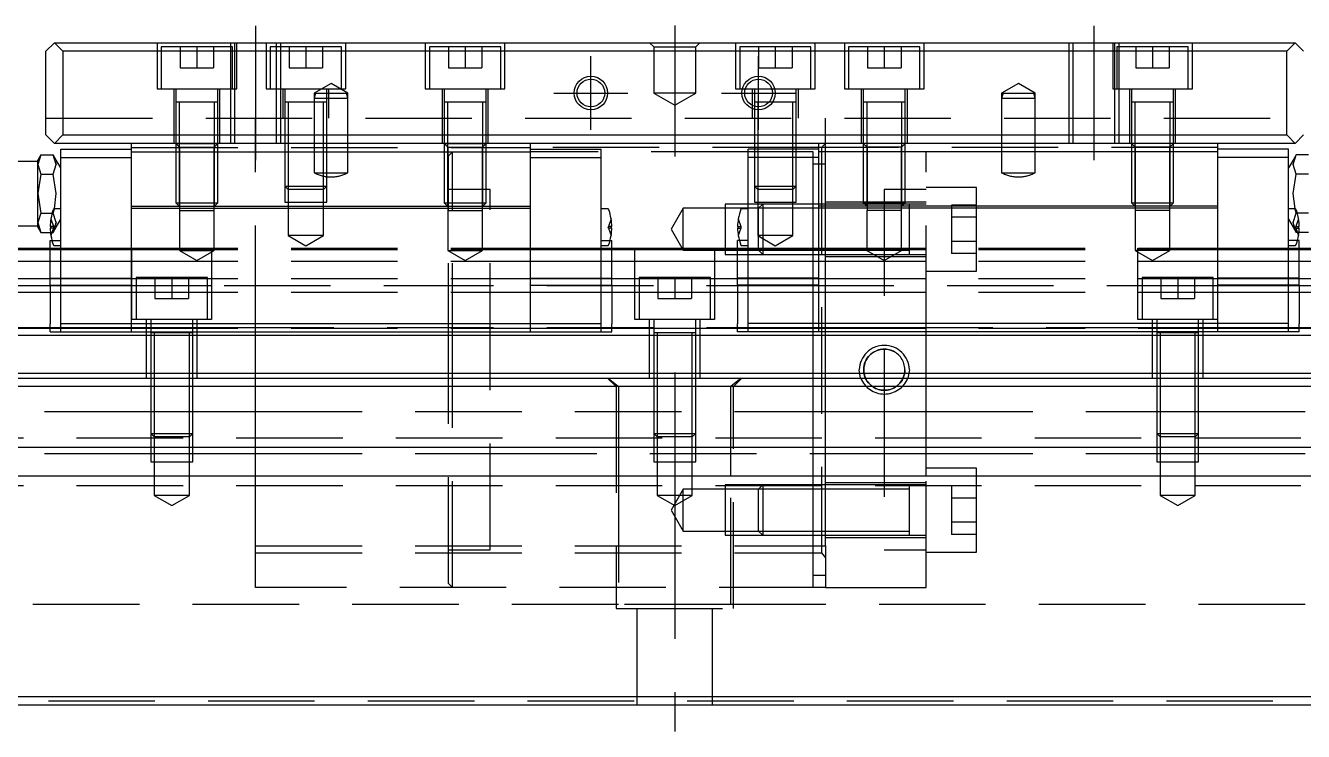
# Model space of a CAD drawing. Extents: x -12 to 1012, y -344 to 120.
# Drawn here: x 302.6 to 455, y -309.7 to -225.5 of the extents above; entities that cross this region are included whole.
import ezdxf

# ---------------------------------------------------------------- set-up
doc = ezdxf.new("R2010")
doc.units = 0
doc.linetypes.add('CENTER', pattern=[50.8, 31.75, -6.35, 6.35, -6.35])
doc.linetypes.add('DASHED', pattern=[19.05, 12.7, -6.35])
doc.layers.get('0').update_dxf_attribs({"linetype": 'CONTINUOUS'})
doc.layers.add('CENTER', color=1, linetype='CENTER')

msp = doc.modelspace()

# ---------------------------------------------------------------- linework, layer by layer
at = {"color": 7, "linetype": 'CONTINUOUS'}
for p, q in [((306, -227.53), (305, -228.53)), ((305, -238.53), (305, -228.53)), ((306, -227.53), (454, -227.53)), ((307, -228.53), (306, -227.53)), ((453, -228.53), (307, -228.53)), ((307, -228.53), (307, -238.53)), ((454, -227.53), (453, -228.53)), ((453, -238.53), (453, -228.53)), ((455, -228.53), (454, -227.53)), ((325.5, -234.63), (320.5, -234.63)), ((337, -234.63), (333.5, -234.63)), ((338.5, -234.63), (337, -234.63)), ((357.5, -234.63), (352.5, -234.63)), ((407.5, -234.63), (402.5, -234.63)), ((407.5, -234.63), (402.5, -234.63)), ((439.5, -234.63), (434.5, -234.63)), ((439.5, -234.63), (434.5, -234.63)), ((439.5, -234.63), (434.5, -234.63)), ((305, -238.53), (306, -239.53)), ((306, -239.53), (307, -238.53)), ((307, -238.53), (453, -238.53)), ((453, -238.53), (454, -239.53)), ((454, -239.53), (455, -238.53)), ((454, -239.53), (306, -239.53)), ((306.77, -240.23), (315.2, -240.23)), ((306.77, -241.23), (306.77, -240.23)), ((315.2, -240.53), (315.2, -239.53)), ((315.2, -247.03), (315.2, -240.53)), ((315.2, -240.53), (362.8, -240.53)), ((362.8, -240.53), (362.8, -239.53)), ((362.8, -240.23), (371.23, -240.23)), ((362.8, -247.03), (362.8, -240.53)), ((371.23, -241.23), (371.23, -240.23)), ((388.77, -241.23), (388.77, -240.23)), ((397.2, -240.23), (388.77, -240.23)), ((397.2, -240.53), (397.2, -239.53)), ((397.2, -247.03), (397.2, -240.53)), ((444.8, -240.53), (397.2, -240.53)), ((444.8, -240.53), (444.8, -239.53)), ((453.23, -240.23), (444.8, -240.23)), ((444.8, -247.03), (444.8, -240.53)), ((453.23, -241.23), (453.23, -240.23)), ((304.04, -241.68), (300.04, -241.68)), ((304.4, -240.91), (304.04, -241.53)), ((304.4, -240.91), (304.04, -242.07)), ((304.04, -242.07), (304.04, -241.53)), ((304.04, -242.07), (304.4, -243.22)), ((304.04, -245.53), (304.04, -242.07)), ((304.4, -240.91), (304.4, -240.91)), ((304.4, -240.91), (305.87, -240.91)), ((306.22, -241.53), (305.87, -240.91)), ((306.22, -242.07), (305.87, -240.91)), ((305.87, -243.22), (306.22, -242.07)), ((306.77, -242.47), (306.22, -241.53)), ((306.77, -261.03), (306.77, -241.23)), ((306.77, -241.23), (315.2, -241.23)), ((362.8, -241.23), (371.23, -241.23)), ((371.23, -261.03), (371.23, -241.23)), ((388.77, -261.03), (388.77, -241.23)), ((397.2, -241.23), (388.77, -241.23)), ((453.23, -241.23), (444.8, -241.23)), ((453.23, -261.03), (453.23, -241.23)), ((453.78, -241.53), (453.23, -242.47)), ((454.13, -240.91), (453.78, -241.53)), ((453.78, -242.07), (454.13, -240.91)), ((454.13, -243.22), (453.78, -242.07)), ((455.6, -240.91), (454.13, -240.91)), ((304.4, -243.22), (304.04, -245.53)), ((304.4, -243.22), (305.87, -243.22)), ((306.22, -245.53), (305.87, -243.22)), ((453.78, -245.53), (454.13, -243.22)), ((455.6, -243.22), (454.13, -243.22)), ((304.04, -248.99), (304.04, -245.53)), ((304.04, -245.53), (304.4, -247.84)), ((306, -247.33), (306.22, -245.53)), ((454, -247.33), (453.78, -245.53)), ((304.4, -247.84), (304.04, -248.99)), ((304.4, -247.84), (305.74, -247.84)), ((306.77, -247.33), (305.99, -247.33)), ((315.2, -247.03), (362.8, -247.03)), ((315.2, -247.28), (315.2, -247.03)), ((315.2, -261.03), (315.2, -247.28)), ((315.2, -247.28), (362.8, -247.28)), ((362.8, -247.28), (362.8, -247.03)), ((362.8, -261.03), (362.8, -247.28)), ((372.01, -247.33), (371.23, -247.33)), ((388.77, -247.33), (387.99, -247.33)), ((397.2, -247.28), (397.2, -247.03)), ((444.8, -247.03), (397.2, -247.03)), ((397.2, -261.03), (397.2, -247.28)), ((444.8, -247.28), (397.2, -247.28)), ((444.8, -247.28), (444.8, -247.03)), ((444.8, -261.03), (444.8, -247.28)), ((454.01, -247.33), (453.23, -247.33)), ((455.6, -247.84), (454.26, -247.84)), ((300.04, -249.38), (304.04, -249.38)), ((304.04, -249.53), (304.04, -248.99)), ((304.04, -248.99), (304.4, -250.15)), ((304.04, -249.53), (304.4, -250.15)), ((305.5, -249.43), (305.58, -249.43)), ((305.58, -249.63), (305.5, -249.63)), ((305.58, -249.43), (305.58, -249.63)), ((372.42, -249.63), (372.42, -249.43)), ((372.42, -249.43), (372.5, -249.43)), ((372.5, -249.63), (372.42, -249.63)), ((387.58, -249.43), (387.5, -249.43)), ((387.5, -249.63), (387.58, -249.63)), ((387.58, -249.63), (387.58, -249.43)), ((454.42, -249.43), (454.42, -249.63)), ((454.5, -249.43), (454.42, -249.43)), ((454.42, -249.63), (454.5, -249.63)), ((304.4, -250.15), (304.4, -250.15)), ((304.4, -250.15), (305.53, -250.15)), ((305.5, -253.7), (305.5, -251.1)), ((305.5, -251.1), (305.71, -251.1)), ((372.29, -251.1), (372.5, -251.1)), ((372.5, -253.7), (372.5, -251.1)), ((387.71, -251.1), (387.5, -251.1)), ((387.5, -253.7), (387.5, -251.1)), ((454.5, -251.1), (454.29, -251.1)), ((455.6, -250.15), (454.47, -250.15)), ((454.5, -253.7), (454.5, -251.1)), ((0, -252.03), (305.5, -252.03)), ((0, -252.19), (305.5, -252.19)), ((305.99, -251.73), (306.77, -251.73)), ((371.23, -251.73), (372.01, -251.73)), ((372.5, -252.03), (387.5, -252.03)), ((372.5, -252.19), (387.5, -252.19)), ((387.99, -251.73), (388.77, -251.73)), ((453.23, -251.73), (454.01, -251.73)), ((454.5, -252.03), (760, -252.03)), ((454.5, -252.19), (760, -252.19)), ((0, -253.59), (305.5, -253.59)), ((305.5, -255.61), (305.5, -253.7)), ((372.5, -253.59), (387.5, -253.59)), ((372.5, -255.61), (372.5, -253.7)), ((387.5, -255.61), (387.5, -253.7)), ((454.5, -253.59), (760, -253.59)), ((454.5, -255.61), (454.5, -253.7)), ((0, -255.67), (305.5, -255.67)), ((305.5, -256.46), (305.5, -255.61)), ((305.5, -255.61), (306.77, -255.61)), ((371.23, -255.61), (372.5, -255.61)), ((372.5, -256.46), (372.5, -255.61)), ((372.5, -255.67), (387.5, -255.67)), ((387.5, -256.46), (387.5, -255.61)), ((388.77, -255.61), (387.5, -255.61)), ((454.5, -255.61), (453.23, -255.61)), ((454.5, -256.46), (454.5, -255.61)), ((454.5, -255.67), (760, -255.67)), ((0, -257.29), (305.5, -257.29)), ((305.5, -256.46), (305.5, -261.07)), ((305.5, -256.46), (306.77, -256.46)), ((371.23, -256.46), (372.5, -256.46)), ((372.5, -256.46), (372.5, -261.07)), ((372.5, -257.29), (387.5, -257.29)), ((387.5, -256.46), (387.5, -261.07)), ((388.77, -256.46), (387.5, -256.46)), ((454.5, -256.46), (453.23, -256.46)), ((454.5, -256.46), (454.5, -261.07)), ((454.5, -257.29), (760, -257.29)), ((0, -261.58), (305.5, -261.58)), ((305.5, -262.03), (305.5, -261.07)), ((305.5, -262.03), (306.77, -262.03)), ((306.77, -261.03), (315.2, -261.03)), ((306.77, -262.03), (306.77, -261.03)), ((306.77, -262.03), (315.2, -262.03)), ((315.2, -262.03), (315.2, -261.03)), ((315.2, -261.03), (362.8, -261.03)), ((315.2, -262.03), (362.8, -262.03)), ((322.5, -262.13), (317.5, -262.13)), ((362.8, -261.03), (371.23, -261.03)), ((362.8, -262.03), (362.8, -261.03)), ((362.8, -262.03), (371.23, -262.03)), ((371.23, -262.03), (371.23, -261.03)), ((371.23, -262.03), (372.5, -262.03)), ((372.5, -262.03), (372.5, -261.07)), ((372.5, -261.58), (387.5, -261.58)), ((382.5, -262.13), (377.5, -262.13)), ((387.5, -262.03), (387.5, -261.07)), ((388.77, -262.03), (387.5, -262.03)), ((397.2, -261.03), (388.77, -261.03)), ((388.77, -262.03), (388.77, -261.03)), ((397.2, -262.03), (388.77, -262.03)), ((397.2, -262.03), (397.2, -261.03)), ((444.8, -261.03), (397.2, -261.03)), ((444.8, -262.03), (397.2, -262.03)), ((453.23, -261.03), (444.8, -261.03)), ((444.8, -262.03), (444.8, -261.03)), ((453.23, -262.03), (444.8, -262.03)), ((453.23, -262.03), (453.23, -261.03)), ((454.5, -262.03), (453.23, -262.03)), ((454.5, -262.03), (454.5, -261.07)), ((454.5, -261.58), (760, -261.58)), ((0, -262.43), (760, -262.43)), ((0, -266.93), (760, -266.93)), ((1, -267.53), (759, -267.53)), ((758, -268.53), (2, -268.53)), ((758, -275.83), (2, -275.83)), ((758, -279.23), (2, -279.23)), ((2, -305.53), (758, -305.53)), ((759, -306.53), (1, -306.53))]:
    msp.add_line(p, q, dxfattribs=at)
at = {"color": 3, "linetype": 'DASHED'}
for p, q in [((318.25, -227.53), (318.25, -233.03)), ((318.75, -228.03), (318.75, -233.03)), ((327.25, -228.03), (318.75, -228.03)), ((321, -228.03), (321, -230.53)), ((323, -228.03), (323, -230.53)), ((325, -228.03), (325, -230.53)), ((327, -227.53), (327, -228.03)), ((327, -228.03), (327, -233.03)), ((327.25, -233.03), (327.25, -228.03)), ((327.5, -227.53), (327.5, -239.53)), ((327.75, -233.03), (327.75, -227.53)), ((331.25, -227.53), (331.25, -233.03)), ((331.75, -228.03), (331.75, -233.03)), ((333, -228.03), (331.75, -228.03)), ((332.5, -239.53), (332.5, -227.53)), ((333, -239.53), (333, -227.53)), ((340.25, -228.03), (333, -228.03)), ((334, -228.03), (334, -230.53)), ((336, -228.03), (336, -230.53)), ((338, -228.03), (338, -230.53)), ((340.25, -233.03), (340.25, -228.03)), ((340.75, -233.03), (340.75, -227.53)), ((350.25, -227.53), (350.25, -233.03)), ((350.75, -228.03), (350.75, -233.03)), ((359.25, -228.03), (350.75, -228.03)), ((353, -228.03), (353, -230.53)), ((355, -228.03), (355, -230.53)), ((357, -228.03), (357, -230.53)), ((359.25, -233.03), (359.25, -228.03)), ((359.75, -233.03), (359.75, -227.53)), ((377, -227.53), (377.5, -228.03)), ((377.5, -228.03), (377.5, -233.53)), ((377.5, -228.03), (382.5, -228.03)), ((382.5, -228.03), (383, -227.53)), ((382.5, -233.53), (382.5, -228.03)), ((387.25, -227.53), (387.25, -233.03)), ((387.75, -228.03), (387.75, -233.03)), ((396.25, -228.03), (387.75, -228.03)), ((390, -228.03), (390, -230.53)), ((392, -228.03), (392, -230.53)), ((394, -228.03), (394, -230.53)), ((396.25, -233.03), (396.25, -228.03)), ((396.75, -233.03), (396.75, -227.53)), ((400.25, -227.53), (400.25, -233.03)), ((400.75, -228.03), (400.75, -233.03)), ((409.25, -228.03), (400.75, -228.03)), ((403, -228.03), (403, -230.53)), ((405, -228.03), (405, -230.53)), ((407, -228.03), (407, -230.53)), ((409.25, -233.03), (409.25, -228.03)), ((409.75, -233.03), (409.75, -227.53)), ((427, -227.53), (427, -239.53)), ((427.5, -227.53), (427.5, -239.53)), ((432.25, -227.53), (432.25, -233.03)), ((432.5, -239.53), (432.5, -227.53)), ((432.75, -228.03), (432.75, -233.03)), ((441.25, -228.03), (432.75, -228.03)), ((433, -228.03), (433, -227.53)), ((433, -233.03), (433, -228.03)), ((435, -228.03), (435, -230.53)), ((437, -228.03), (437, -230.53)), ((439, -228.03), (439, -230.53)), ((441.25, -233.03), (441.25, -228.03)), ((441.75, -233.03), (441.75, -227.53)), ((321, -230.53), (323, -230.53)), ((323, -230.53), (325, -230.53)), ((334, -230.53), (336, -230.53)), ((336, -230.53), (338, -230.53)), ((353, -230.53), (355, -230.53)), ((355, -230.53), (357, -230.53)), ((390, -230.53), (392, -230.53)), ((392, -230.53), (394, -230.53)), ((403, -230.53), (405, -230.53)), ((405, -230.53), (407, -230.53)), ((435, -230.53), (437, -230.53)), ((437, -230.53), (439, -230.53)), ((318.25, -233.03), (327.75, -233.03)), ((320.25, -233.03), (320.25, -239.53)), ((320.5, -233.03), (320.5, -234.63)), ((325.5, -234.63), (325.5, -233.03)), ((325.75, -239.53), (325.75, -233.03)), ((327, -233.03), (327, -239.53)), ((331.25, -233.03), (340.75, -233.03)), ((333.25, -233.03), (333.25, -236.53)), ((333.5, -233.03), (333.5, -234.63)), ((339, -232.38), (337, -233.53)), ((338.5, -233.53), (338.5, -233.03)), ((338.75, -236.53), (338.75, -233.03)), ((341, -233.53), (339, -232.38)), ((350.25, -233.03), (359.75, -233.03)), ((352.25, -233.03), (352.25, -239.53)), ((352.5, -233.03), (352.5, -234.63)), ((357.5, -234.63), (357.5, -233.03)), ((357.75, -239.53), (357.75, -233.03)), ((387.25, -233.03), (396.75, -233.03)), ((389.25, -233.03), (389.25, -236.53)), ((389.5, -233.03), (389.5, -234.63)), ((394.5, -234.63), (394.5, -233.03)), ((394.75, -236.53), (394.75, -233.03)), ((400.25, -233.03), (409.75, -233.03)), ((402.25, -233.03), (402.25, -239.53)), ((402.5, -233.03), (402.5, -234.63)), ((407.5, -234.63), (407.5, -233.03)), ((407.75, -239.53), (407.75, -233.03)), ((421, -232.38), (419, -233.53)), ((423, -233.53), (421, -232.38)), ((432.25, -233.03), (441.75, -233.03)), ((433, -239.53), (433, -233.03)), ((434.25, -233.03), (434.25, -239.53)), ((434.5, -233.03), (434.5, -234.63)), ((439.5, -234.63), (439.5, -233.03)), ((439.75, -239.53), (439.75, -233.03)), ((320.5, -234.63), (320.5, -234.64)), ((320.5, -234.63), (320.5, -239.53)), ((320.5, -234.63), (320.5, -234.63)), ((325.5, -234.63), (320.5, -234.63)), ((320.9, -234.63), (320.9, -239.53)), ((325.1, -239.53), (325.1, -234.63)), ((325.5, -234.64), (325.5, -234.63)), ((325.5, -234.63), (325.5, -234.63)), ((325.5, -239.53), (325.5, -234.63)), ((333.5, -234.63), (333.5, -234.64)), ((333.5, -234.63), (333.5, -236.53)), ((333.5, -234.63), (333.5, -234.63)), ((338.5, -234.63), (333.5, -234.63)), ((333.9, -234.63), (333.9, -236.53)), ((337, -233.53), (337, -234.16)), ((337.17, -233.53), (337, -234.16)), ((337, -233.53), (341, -233.53)), ((337, -234.16), (337, -239.53)), ((337, -234.16), (341, -234.16)), ((338.1, -236.53), (338.1, -234.63)), ((338.5, -234.63), (338.5, -233.53)), ((338.5, -234.64), (338.5, -234.63)), ((338.5, -234.63), (338.5, -234.63)), ((338.5, -236.53), (338.5, -234.63)), ((341, -234.16), (340.83, -233.53)), ((341, -234.16), (341, -233.53)), ((341, -239.53), (341, -234.16)), ((352.5, -234.63), (352.5, -234.64)), ((352.5, -234.63), (352.5, -239.53)), ((352.5, -234.63), (352.5, -234.63)), ((357.5, -234.63), (352.5, -234.63)), ((352.9, -234.63), (352.9, -239.53)), ((357.1, -239.53), (357.1, -234.63)), ((357.5, -234.64), (357.5, -234.63)), ((357.5, -234.63), (357.5, -234.63)), ((357.5, -239.53), (357.5, -234.63)), ((377.5, -233.53), (380, -234.97)), ((382.5, -233.53), (377.5, -233.53)), ((380, -234.97), (382.5, -233.53)), ((389.5, -234.63), (389.5, -234.64)), ((389.5, -234.63), (389.5, -235.1)), ((389.5, -234.63), (389.5, -234.63)), ((391.23, -234.63), (389.5, -234.63)), ((394.5, -234.63), (389.5, -234.63)), ((389.9, -234.63), (389.9, -235.18)), ((391.67, -234.63), (391.23, -234.63)), ((394.5, -234.63), (391.67, -234.63)), ((394.1, -236.53), (394.1, -234.63)), ((394.5, -234.64), (394.5, -234.63)), ((394.5, -234.63), (394.5, -234.63)), ((394.5, -236.53), (394.5, -234.63)), ((402.5, -234.63), (402.5, -234.64)), ((402.5, -234.63), (402.5, -239.53)), ((402.5, -234.63), (402.5, -234.63)), ((407.5, -234.63), (402.5, -234.63)), ((402.9, -234.63), (402.9, -239.53)), ((407.1, -239.53), (407.1, -234.63)), ((407.5, -234.64), (407.5, -234.63)), ((407.5, -234.63), (407.5, -234.63)), ((407.5, -239.53), (407.5, -234.63)), ((419, -233.53), (419, -234.16)), ((419.17, -233.53), (419, -234.16)), ((419, -233.53), (423, -233.53)), ((419, -234.16), (419, -239.53)), ((419, -234.16), (423, -234.16)), ((423, -234.16), (422.83, -233.53)), ((423, -234.16), (423, -233.53)), ((423, -239.53), (423, -234.16)), ((434.5, -234.63), (434.5, -239.53)), ((434.5, -234.63), (434.5, -234.63)), ((434.5, -234.63), (434.5, -234.64)), ((439.5, -234.63), (434.5, -234.63)), ((434.9, -234.63), (434.9, -239.53)), ((439.1, -239.53), (439.1, -234.63)), ((439.5, -234.63), (439.5, -234.63)), ((439.5, -239.53), (439.5, -234.63)), ((439.5, -234.64), (439.5, -234.63)), ((389.5, -235.1), (389.5, -235.47)), ((389.5, -235.47), (389.5, -236.53)), ((389.9, -235.18), (389.9, -235.53)), ((389.9, -235.53), (389.9, -236.53)), ((305, -236.53), (455, -236.53)), ((330, -239.53), (330, -236.53)), ((333.5, -236.53), (333.5, -239.53)), ((333.5, -236.53), (333.5, -239.53)), ((333.9, -236.53), (333.9, -239.53)), ((338.1, -239.53), (338.1, -236.53)), ((338.5, -239.53), (338.5, -236.53)), ((338.5, -239.53), (338.5, -236.53)), ((389.5, -236.53), (389.5, -244.63)), ((389.5, -236.53), (389.5, -244.63)), ((389.9, -236.53), (389.9, -239.53)), ((394.1, -239.53), (394.1, -236.53)), ((394.5, -239.53), (394.5, -236.53)), ((394.5, -239.53), (394.5, -236.53)), ((398, -239.53), (398, -236.53)), ((315.2, -240.03), (362.8, -240.03)), ((320.5, -239.53), (320.94, -239.97)), ((320.5, -239.53), (320.5, -246.63)), ((320.5, -239.53), (325.5, -239.53)), ((320.9, -239.53), (320.9, -247.03)), ((320.94, -239.97), (320.94, -247.53)), ((320.94, -239.97), (325.06, -239.97)), ((325.06, -239.97), (325.5, -239.53)), ((325.06, -247.53), (325.06, -239.97)), ((325.1, -247.03), (325.1, -239.53)), ((325.5, -246.63), (325.5, -239.53)), ((330, -262.03), (330, -239.53)), ((333.5, -239.53), (333.5, -244.63)), ((333.5, -239.53), (333.5, -244.63)), ((333.9, -239.53), (333.9, -245.03)), ((337, -239.53), (337, -243.03)), ((338.1, -243.44), (338.1, -239.53)), ((338.5, -243.51), (338.5, -239.53)), ((338.5, -243.51), (338.5, -239.53)), ((341, -243.03), (341, -239.53)), ((352.5, -239.53), (352.94, -239.97)), ((352.5, -239.53), (352.5, -246.63)), ((352.5, -239.53), (357.5, -239.53)), ((352.9, -239.53), (352.9, -247.03)), ((352.94, -239.97), (352.94, -247.53)), ((352.94, -239.97), (357.06, -239.97)), ((353.5, -240.53), (353, -241.03)), ((353.5, -266.53), (353.5, -240.53)), ((357.06, -239.97), (357.5, -239.53)), ((357.06, -247.53), (357.06, -239.97)), ((357.1, -247.03), (357.1, -239.53)), ((357.5, -246.63), (357.5, -239.53)), ((397.2, -240.03), (362.8, -240.03)), ((389.9, -240.53), (362.8, -240.53)), ((389.9, -239.53), (389.9, -240.23)), ((389.9, -240.23), (389.9, -245.03)), ((394.1, -240.53), (389.9, -240.53)), ((394.1, -240.23), (394.1, -239.53)), ((394.1, -245.03), (394.1, -240.23)), ((394.5, -240.53), (394.1, -240.53)), ((394.5, -240.23), (394.5, -239.53)), ((394.5, -240.23), (394.5, -239.53)), ((394.5, -244.63), (394.5, -240.23)), ((394.5, -244.63), (394.5, -240.23)), ((396.5, -240.53), (394.5, -240.53)), ((396.5, -246.78), (396.5, -240.53)), ((444.8, -240.03), (397.2, -240.03)), ((398, -239.53), (397.5, -240.03)), ((397.5, -240.03), (397.5, -288.38)), ((398, -252.03), (398, -239.53)), ((402.5, -239.53), (402.94, -239.97)), ((402.5, -239.53), (402.5, -246.63)), ((407.5, -239.53), (402.5, -239.53)), ((402.9, -239.53), (402.9, -247.03)), ((402.94, -239.97), (402.94, -247.53)), ((407.06, -239.97), (402.94, -239.97)), ((407.06, -239.97), (407.5, -239.53)), ((407.06, -247.53), (407.06, -239.97)), ((407.1, -247.03), (407.1, -239.53)), ((407.5, -246.63), (407.5, -239.53)), ((410, -262.03), (410, -240.53)), ((419, -239.53), (419, -243.03)), ((423, -243.03), (423, -239.53)), ((434.5, -239.53), (434.94, -239.97)), ((434.5, -239.53), (434.5, -246.63)), ((439.5, -239.53), (434.5, -239.53)), ((434.9, -239.53), (434.9, -247.03)), ((434.94, -239.97), (434.94, -247.53)), ((439.06, -239.97), (434.94, -239.97)), ((439.06, -239.97), (439.5, -239.53)), ((439.06, -247.53), (439.06, -239.97)), ((439.1, -247.03), (439.1, -239.53)), ((439.5, -246.63), (439.5, -239.53)), ((304.04, -242.07), (304.4, -240.91)), ((305.87, -240.91), (306.22, -242.07)), ((353, -266.53), (353, -241.03)), ((397.2, -242.03), (396.5, -242.03)), ((398, -242.03), (397.2, -242.03)), ((337, -243.03), (341, -243.03)), ((338.1, -245.03), (338.1, -243.44)), ((338.5, -244.63), (338.5, -243.51)), ((338.5, -244.63), (338.5, -243.51)), ((338.94, -243.53), (339.06, -243.53)), ((419, -243.03), (423, -243.03)), ((420.94, -243.53), (421.06, -243.53)), ((333.5, -244.63), (333.9, -245.03)), ((333.5, -244.63), (333.5, -246.53)), ((333.5, -244.63), (338.5, -244.63)), ((333.9, -245.03), (333.9, -246.53)), ((338.1, -245.03), (333.9, -245.03)), ((338.1, -245.03), (338.5, -244.63)), ((338.1, -246.53), (338.1, -245.03)), ((338.5, -246.53), (338.5, -244.63)), ((358, -245.03), (353, -245.03)), ((358, -266.53), (358, -245.03)), ((389.5, -244.63), (389.9, -245.03)), ((389.5, -244.63), (389.5, -246.53)), ((389.5, -244.63), (394.5, -244.63)), ((389.9, -245.03), (389.9, -246.53)), ((394.1, -245.03), (389.9, -245.03)), ((394.1, -245.03), (394.5, -244.63)), ((394.1, -246.53), (394.1, -245.03)), ((394.5, -246.53), (394.5, -244.63)), ((410, -245.03), (405, -245.03)), ((405, -245.03), (405, -264.07)), ((416, -244.78), (410, -244.78)), ((416, -254.78), (416, -244.78)), ((320.5, -246.63), (320.9, -247.03)), ((320.5, -246.63), (325.5, -246.63)), ((325.1, -247.03), (325.5, -246.63)), ((333.5, -246.53), (338.5, -246.53)), ((333.9, -246.53), (333.9, -250.53)), ((338.1, -250.53), (338.1, -246.53)), ((352.5, -246.63), (352.9, -247.03)), ((352.5, -246.63), (357.5, -246.63)), ((357.1, -247.03), (357.5, -246.63)), ((390.5, -246.78), (386, -246.78)), ((386, -246.78), (386, -252.78)), ((389.5, -246.53), (394.5, -246.53)), ((389.9, -246.53), (389.9, -250.53)), ((390.5, -246.78), (390, -247.28)), ((397.2, -246.78), (390.5, -246.78)), ((397.2, -246.78), (390.5, -246.78)), ((390.5, -246.78), (390.5, -252.03)), ((394.1, -250.53), (394.1, -246.53)), ((396.5, -247.28), (396.5, -246.78)), ((398, -246.78), (397.2, -246.78)), ((398, -246.78), (397.2, -246.78)), ((410, -246.53), (398, -246.53)), ((402.65, -246.78), (398, -246.78)), ((402.5, -246.63), (402.9, -247.03)), ((402.5, -246.63), (407.5, -246.63)), ((402.9, -246.78), (402.65, -246.78)), ((407.1, -246.78), (402.9, -246.78)), ((407.1, -247.03), (407.5, -246.63)), ((407.35, -246.78), (407.1, -246.78)), ((408, -246.78), (407.35, -246.78)), ((408.01, -246.78), (408, -246.78)), ((408, -246.78), (408, -246.78)), ((410, -246.78), (408, -246.78)), ((408, -249.62), (408, -246.78)), ((416, -246.89), (413, -246.89)), ((413, -246.89), (413, -248.34)), ((434.5, -246.63), (434.9, -247.03)), ((434.5, -246.63), (439.5, -246.63)), ((439.1, -247.03), (439.5, -246.63)), ((305.74, -247.84), (305.87, -247.84)), ((305.87, -247.84), (306, -247.33)), ((306.22, -248.99), (305.87, -247.84)), ((320.93, -247.53), (320.93, -252.33)), ((320.93, -247.53), (325.07, -247.53)), ((325.07, -252.33), (325.07, -247.53)), ((352.93, -247.53), (352.93, -252.33)), ((352.93, -247.53), (357.07, -247.53)), ((357.07, -252.33), (357.07, -247.53)), ((381, -247.28), (379.56, -249.78)), ((386, -247.28), (381, -247.28)), ((381, -252.28), (381, -247.28)), ((390, -247.28), (386, -247.28)), ((397.2, -247.28), (390, -247.28)), ((390, -252.03), (390, -247.28)), ((396.5, -252.03), (396.5, -247.28)), ((402.93, -247.53), (402.93, -252.33)), ((407.07, -247.53), (402.93, -247.53)), ((407.07, -252.33), (407.07, -247.53)), ((413, -248.34), (413, -251.22)), ((416, -248.34), (413, -248.34)), ((434.93, -247.53), (434.93, -252.33)), ((439.07, -247.53), (434.93, -247.53)), ((439.07, -252.33), (439.07, -247.53)), ((453.78, -248.99), (454.13, -247.84)), ((454.13, -247.84), (454, -247.33)), ((454.26, -247.84), (454.13, -247.84)), ((304.4, -250.15), (304.04, -248.99)), ((305.58, -248.53), (305.9, -249.43)), ((305.9, -249.43), (305.58, -249.43)), ((305.9, -249.63), (305.58, -250.53)), ((305.9, -249.63), (305.58, -249.63)), ((306.22, -248.99), (305.87, -250.15)), ((305.87, -250.15), (306.22, -248.99)), ((305.87, -250.15), (306.22, -249.53)), ((305.9, -249.43), (305.94, -249.53)), ((305.9, -249.63), (305.94, -249.53)), ((306.22, -249.53), (306.77, -248.59)), ((372.1, -249.43), (372.06, -249.53)), ((372.1, -249.63), (372.06, -249.53)), ((372.42, -248.53), (372.1, -249.43)), ((372.42, -249.43), (372.1, -249.43)), ((372.1, -249.63), (372.42, -250.53)), ((372.42, -249.63), (372.1, -249.63)), ((379.56, -249.78), (381, -252.28)), ((387.58, -248.53), (387.9, -249.43)), ((387.58, -249.43), (387.9, -249.43)), ((387.9, -249.63), (387.58, -250.53)), ((387.58, -249.63), (387.9, -249.63)), ((387.9, -249.43), (387.94, -249.53)), ((387.9, -249.63), (387.94, -249.53)), ((408, -252.78), (408, -249.62)), ((453.23, -248.59), (453.78, -249.53)), ((454.13, -250.15), (453.78, -248.99)), ((453.78, -249.53), (454.13, -250.15)), ((454.1, -249.43), (454.06, -249.53)), ((454.1, -249.63), (454.06, -249.53)), ((454.42, -248.53), (454.1, -249.43)), ((454.1, -249.43), (454.42, -249.43)), ((454.1, -249.63), (454.42, -250.53)), ((454.1, -249.63), (454.42, -249.63)), ((305.53, -250.15), (305.87, -250.15)), ((305.71, -251.1), (306.77, -251.1)), ((333.9, -250.53), (336, -251.74)), ((338.1, -250.53), (333.9, -250.53)), ((336, -251.74), (338.1, -250.53)), ((371.23, -251.1), (372.29, -251.1)), ((388.77, -251.1), (387.71, -251.1)), ((389.9, -250.53), (392, -251.74)), ((394.1, -250.53), (389.9, -250.53)), ((392, -251.74), (394.1, -250.53)), ((413, -251.22), (413, -252.67)), ((416, -251.22), (413, -251.22)), ((454.29, -251.1), (453.23, -251.1)), ((454.47, -250.15), (454.13, -250.15)), ((305.5, -252.03), (306.77, -252.03)), ((305.5, -252.19), (306.77, -252.19)), ((306.77, -252.03), (315.2, -252.03)), ((306.77, -252.19), (315.2, -252.19)), ((315.2, -252.03), (362.8, -252.03)), ((315.2, -252.19), (362.8, -252.19)), ((315.25, -260.53), (315.25, -252.03)), ((320.93, -252.33), (323, -253.52)), ((320.93, -252.33), (325.07, -252.33)), ((323, -253.52), (325.07, -252.33)), ((324.75, -252.03), (324.75, -260.53)), ((352.93, -252.33), (355, -253.52)), ((352.93, -252.33), (357.07, -252.33)), ((355, -253.52), (357.07, -252.33)), ((362.8, -252.03), (371.23, -252.03)), ((362.8, -252.19), (371.23, -252.19)), ((371.23, -252.03), (372.5, -252.03)), ((371.23, -252.19), (372.5, -252.19)), ((375.25, -260.53), (375.25, -252.03)), ((381, -252.28), (386, -252.28)), ((384.75, -252.03), (384.75, -260.53)), ((386, -252.28), (390, -252.28)), ((386, -252.78), (390.5, -252.78)), ((387.5, -252.03), (388.77, -252.03)), ((387.5, -252.19), (388.77, -252.19)), ((388.77, -252.03), (397.2, -252.03)), ((388.77, -252.19), (397.2, -252.19)), ((390, -252.28), (390, -252.03)), ((390, -252.28), (390.5, -252.78)), ((390, -252.28), (397.2, -252.28)), ((390.5, -252.03), (390.5, -252.78)), ((390.5, -252.78), (397.2, -252.78)), ((390.5, -252.78), (397.2, -252.78)), ((396.5, -252.28), (396.5, -252.03)), ((396.5, -252.78), (396.5, -252.28)), ((396.5, -262.03), (396.5, -252.78)), ((397.2, -252.03), (444.8, -252.03)), ((397.2, -252.19), (444.8, -252.19)), ((397.2, -252.28), (398, -252.28)), ((397.2, -252.78), (398, -252.78)), ((397.2, -252.78), (398, -252.78)), ((398, -262.03), (398, -252.03)), ((398, -252.28), (408, -252.28)), ((398, -252.78), (408.01, -252.78)), ((398, -253.03), (410, -253.03)), ((402.93, -252.33), (405, -253.52)), ((407.07, -252.33), (402.93, -252.33)), ((405, -253.52), (407.07, -252.33)), ((408, -252.78), (410, -252.78)), ((416, -252.67), (413, -252.67)), ((434.93, -252.33), (437, -253.52)), ((439.07, -252.33), (434.93, -252.33)), ((435.25, -260.53), (435.25, -252.03)), ((437, -253.52), (439.07, -252.33)), ((444.75, -252.03), (444.75, -260.53)), ((444.8, -252.03), (453.23, -252.03)), ((444.8, -252.19), (453.23, -252.19)), ((453.23, -252.03), (454.5, -252.03)), ((453.23, -252.19), (454.5, -252.19)), ((305.5, -253.59), (306.77, -253.59)), ((306.77, -253.59), (315.2, -253.59)), ((315.2, -253.59), (362.8, -253.59)), ((362.8, -253.59), (371.23, -253.59)), ((371.23, -253.59), (372.5, -253.59)), ((387.5, -253.59), (388.77, -253.59)), ((388.77, -253.59), (397.2, -253.59)), ((397.2, -253.59), (444.8, -253.59)), ((444.8, -253.59), (453.23, -253.59)), ((453.23, -253.59), (454.5, -253.59)), ((305.5, -255.67), (306.77, -255.67)), ((306.77, -255.61), (315.2, -255.61)), ((306.77, -255.67), (315.2, -255.67)), ((315.2, -255.67), (362.8, -255.67)), ((315.75, -255.53), (315.75, -260.53)), ((324.25, -255.53), (315.75, -255.53)), ((318, -255.53), (318, -258.03)), ((320, -255.53), (320, -258.03)), ((322, -255.53), (322, -258.03)), ((324.25, -260.53), (324.25, -255.53)), ((362.8, -255.61), (371.23, -255.61)), ((362.8, -255.67), (371.23, -255.67)), ((371.23, -255.67), (372.5, -255.67)), ((375.75, -255.53), (375.75, -260.53)), ((384.25, -255.53), (375.75, -255.53)), ((378, -255.53), (378, -258.03)), ((380, -255.53), (380, -258.03)), ((382, -255.53), (382, -258.03)), ((384.25, -260.53), (384.25, -255.53)), ((387.5, -255.67), (388.77, -255.67)), ((397.2, -255.61), (388.77, -255.61)), ((388.77, -255.67), (397.2, -255.67)), ((397.2, -255.67), (444.8, -255.67)), ((410, -254.78), (416, -254.78)), ((435.75, -255.53), (435.75, -260.53)), ((444.25, -255.53), (435.75, -255.53)), ((438, -255.53), (438, -258.03)), ((440, -255.53), (440, -258.03)), ((442, -255.53), (442, -258.03)), ((444.25, -260.53), (444.25, -255.53)), ((453.23, -255.61), (444.8, -255.61)), ((444.8, -255.67), (453.23, -255.67)), ((453.23, -255.67), (454.5, -255.67)), ((305.5, -256.53), (264.75, -256.53)), ((306.77, -256.53), (305.5, -256.53)), ((305.5, -257.29), (306.77, -257.29)), ((306.77, -256.46), (315.2, -256.46)), ((315.2, -256.53), (306.77, -256.53)), ((306.77, -257.29), (315.2, -257.29)), ((315.25, -256.53), (315.2, -256.53)), ((315.2, -257.29), (362.8, -257.29)), ((315.75, -256.53), (315.25, -256.53)), ((324.25, -256.53), (315.75, -256.53)), ((324.75, -256.53), (324.25, -256.53)), ((358, -256.53), (324.75, -256.53)), ((396.5, -256.53), (358, -256.53)), ((362.8, -256.46), (371.23, -256.46)), ((362.8, -257.29), (371.23, -257.29)), ((371.23, -257.29), (372.5, -257.29)), ((387.5, -257.29), (388.77, -257.29)), ((397.2, -256.46), (388.77, -256.46)), ((388.77, -257.29), (397.2, -257.29)), ((397.2, -256.53), (396.5, -256.53)), ((398, -256.53), (397.2, -256.53)), ((397.2, -257.29), (444.8, -257.29)), ((405, -256.53), (398, -256.53)), ((444.25, -256.53), (405, -256.53)), ((444.75, -256.53), (444.25, -256.53)), ((444.8, -256.53), (444.75, -256.53)), ((453.23, -256.46), (444.8, -256.46)), ((453.23, -256.53), (444.8, -256.53)), ((444.8, -257.29), (453.23, -257.29)), ((454.5, -256.53), (453.23, -256.53)), ((453.23, -257.29), (454.5, -257.29)), ((495.25, -256.53), (454.5, -256.53)), ((318, -258.03), (320, -258.03)), ((320, -258.03), (322, -258.03)), ((378, -258.03), (380, -258.03)), ((380, -258.03), (382, -258.03)), ((438, -258.03), (440, -258.03)), ((440, -258.03), (442, -258.03)), ((324.75, -260.53), (315.25, -260.53)), ((317, -262.03), (317, -260.53)), ((317.5, -260.53), (317.5, -262.03)), ((322.5, -262.03), (322.5, -260.53)), ((323, -260.53), (323, -262.03)), ((384.75, -260.53), (375.25, -260.53)), ((377, -267.53), (377, -260.53)), ((377.5, -260.53), (377.5, -262.13)), ((382.5, -262.13), (382.5, -260.53)), ((383, -260.53), (383, -267.53)), ((444.75, -260.53), (435.25, -260.53)), ((437, -262.03), (437, -260.53)), ((437.5, -260.53), (437.5, -262.03)), ((442.5, -262.03), (442.5, -260.53)), ((443, -260.53), (443, -262.03)), ((305.5, -261.53), (263, -261.53)), ((306.77, -261.53), (305.5, -261.53)), ((305.5, -261.58), (306.77, -261.58)), ((315.2, -261.53), (306.77, -261.53)), ((306.77, -261.58), (315.2, -261.58)), ((317, -261.53), (315.2, -261.53)), ((315.2, -261.58), (362.8, -261.58)), ((317.5, -261.53), (317, -261.53)), ((317, -267.53), (317, -262.03)), ((322.5, -261.53), (317.5, -261.53)), ((317.5, -262.03), (317.5, -262.13)), ((317.5, -262.12), (317.5, -262.13)), ((317.5, -262.13), (317.5, -267.53)), ((317.5, -262.13), (317.5, -262.13)), ((322.5, -262.13), (317.5, -262.13)), ((317.9, -262.13), (317.9, -267.53)), ((322.1, -267.53), (322.1, -262.13)), ((323, -261.53), (322.5, -261.53)), ((322.5, -262.13), (322.5, -262.03)), ((322.5, -262.13), (322.5, -262.12)), ((322.5, -267.53), (322.5, -262.13)), ((322.5, -262.13), (322.5, -262.13)), ((330, -261.53), (323, -261.53)), ((323, -262.03), (323, -267.53)), ((396.5, -261.53), (330, -261.53)), ((330, -267.53), (330, -262.03)), ((362.8, -261.58), (371.23, -261.58)), ((371.23, -261.58), (372.5, -261.58)), ((377.5, -262.12), (377.5, -262.13)), ((377.5, -262.13), (377.5, -267.53)), ((377.5, -262.13), (377.5, -262.13)), ((382.5, -262.13), (377.5, -262.13)), ((377.9, -262.13), (377.9, -267.53)), ((382.1, -267.53), (382.1, -262.13)), ((382.5, -262.13), (382.5, -262.12)), ((382.5, -267.53), (382.5, -262.13)), ((382.5, -262.13), (382.5, -262.13)), ((387.5, -261.58), (388.77, -261.58)), ((388.77, -261.58), (397.2, -261.58)), ((397.2, -261.53), (396.5, -261.53)), ((396.5, -267.53), (396.5, -262.03)), ((398, -261.53), (397.2, -261.53)), ((397.2, -261.58), (444.8, -261.58)), ((410, -261.53), (398, -261.53)), ((398, -267.53), (398, -262.03)), ((437, -261.53), (410, -261.53)), ((410, -267.53), (410, -262.03)), ((437.5, -261.53), (437, -261.53)), ((437, -267.53), (437, -262.03)), ((442.5, -261.53), (437.5, -261.53)), ((437.5, -262.03), (437.5, -262.13)), ((437.5, -262.12), (437.5, -262.13)), ((437.5, -262.13), (437.5, -262.13)), ((437.5, -262.13), (437.5, -267.53)), ((442.5, -262.13), (437.5, -262.13)), ((437.9, -262.13), (437.9, -267.53)), ((442.1, -267.53), (442.1, -262.13)), ((443, -261.53), (442.5, -261.53)), ((442.5, -262.13), (442.5, -262.03)), ((442.5, -262.13), (442.5, -262.12)), ((442.5, -262.13), (442.5, -262.13)), ((442.5, -267.53), (442.5, -262.13)), ((444.8, -261.53), (443, -261.53)), ((443, -262.03), (443, -267.53)), ((453.23, -261.53), (444.8, -261.53)), ((444.8, -261.58), (453.23, -261.58)), ((454.5, -261.53), (453.23, -261.53)), ((453.23, -261.58), (454.5, -261.58)), ((497, -261.53), (454.5, -261.53)), ((405, -264.08), (405, -267.53)), ((353, -292.03), (353, -266.53)), ((353.5, -292.53), (353.5, -266.53)), ((358, -288.03), (358, -266.53)), ((402.18, -267.53), (402, -266.53)), ((408, -266.53), (407.82, -267.53)), ((317.5, -267.53), (317.5, -274.13)), ((317.5, -267.53), (317.5, -274.13)), ((317.9, -267.53), (317.9, -274.53)), ((322.1, -274.53), (322.1, -267.53)), ((322.5, -274.13), (322.5, -267.53)), ((322.5, -274.13), (322.5, -267.53)), ((330, -275.83), (330, -267.53)), ((372, -267.53), (373, -268.53)), ((372.06, -267.53), (373.29, -268.53)), ((377.5, -267.53), (377.5, -274.13)), ((377.5, -267.53), (377.5, -274.13)), ((377.9, -267.53), (377.9, -274.53)), ((382.1, -274.53), (382.1, -267.53)), ((382.5, -274.13), (382.5, -267.53)), ((382.5, -274.13), (382.5, -267.53)), ((387.94, -267.53), (386.71, -268.53)), ((387, -268.53), (388, -267.53)), ((396.5, -275.83), (396.5, -267.53)), ((398, -275.83), (398, -267.53)), ((405, -267.53), (405, -268.98)), ((410, -275.83), (410, -267.53)), ((437.5, -267.53), (437.5, -274.13)), ((437.5, -267.53), (437.5, -274.13)), ((437.9, -267.53), (437.9, -274.53)), ((442.1, -274.53), (442.1, -267.53)), ((442.5, -274.13), (442.5, -267.53)), ((442.5, -274.13), (442.5, -267.53)), ((373, -268.53), (373, -295.03)), ((373.29, -268.53), (373.29, -275.83)), ((386.71, -275.83), (386.71, -268.53)), ((387, -295.03), (387, -268.53)), ((405, -268.99), (405, -288.03)), ((266.71, -271.53), (317.5, -271.53)), ((317.5, -271.53), (317.9, -271.53)), ((317.9, -271.53), (322.1, -271.53)), ((322.1, -271.53), (322.5, -271.53)), ((322.5, -271.53), (330, -271.53)), ((330, -271.53), (396.5, -271.53)), ((396.5, -271.53), (398, -271.53)), ((398, -271.53), (410, -271.53)), ((410, -271.53), (437.5, -271.53)), ((437.5, -271.53), (437.9, -271.53)), ((437.9, -271.53), (442.1, -271.53)), ((442.1, -271.53), (442.5, -271.53)), ((442.5, -271.53), (493.29, -271.53)), ((317.5, -274.13), (317.9, -274.53)), ((317.5, -274.13), (317.5, -275.83)), ((317.5, -274.13), (322.5, -274.13)), ((322.1, -274.53), (322.5, -274.13)), ((322.5, -275.83), (322.5, -274.13)), ((377.5, -274.13), (377.9, -274.53)), ((377.5, -274.13), (377.5, -275.83)), ((377.5, -274.13), (382.5, -274.13)), ((382.1, -274.53), (382.5, -274.13)), ((382.5, -275.83), (382.5, -274.13)), ((437.5, -274.13), (437.9, -274.53)), ((437.5, -274.13), (437.5, -275.83)), ((437.5, -274.13), (442.5, -274.13)), ((442.1, -274.53), (442.5, -274.13)), ((442.5, -275.83), (442.5, -274.13)), ((759.5, -274.68), (0.5, -274.68)), ((317.5, -275.83), (317.5, -277.53)), ((317.9, -274.53), (317.9, -277.53)), ((322.1, -274.53), (317.9, -274.53)), ((322.1, -277.53), (322.1, -274.53)), ((322.5, -277.53), (322.5, -275.83)), ((330, -279.23), (330, -275.83)), ((373.29, -275.83), (373.29, -279.23)), ((377.5, -275.83), (377.5, -277.53)), ((377.9, -274.53), (377.9, -277.53)), ((382.1, -274.53), (377.9, -274.53)), ((382.1, -277.53), (382.1, -274.53)), ((382.5, -277.53), (382.5, -275.83)), ((386.71, -279.23), (386.71, -275.83)), ((396.5, -279.23), (396.5, -275.83)), ((398, -279.23), (398, -275.83)), ((410, -279.23), (410, -275.83)), ((437.5, -275.83), (437.5, -277.53)), ((437.9, -274.53), (437.9, -277.53)), ((442.1, -274.53), (437.9, -274.53)), ((442.1, -277.53), (442.1, -274.53)), ((442.5, -277.53), (442.5, -275.83)), ((266.71, -276.53), (317.5, -276.53)), ((317.5, -276.53), (322.5, -276.53)), ((322.5, -276.53), (330, -276.53)), ((330, -276.53), (358, -276.53)), ((358, -276.53), (396.5, -276.53)), ((396.5, -276.53), (398, -276.53)), ((398, -276.53), (405, -276.53)), ((405, -276.53), (410, -276.53)), ((410, -276.53), (437.5, -276.53)), ((437.5, -276.53), (442.5, -276.53)), ((442.5, -276.53), (493.29, -276.53)), ((317.5, -277.53), (322.5, -277.53)), ((317.9, -277.53), (317.9, -281.53)), ((322.1, -281.53), (322.1, -277.53)), ((377.5, -277.53), (382.5, -277.53)), ((377.9, -277.53), (377.9, -281.53)), ((382.1, -281.53), (382.1, -277.53)), ((416, -278.28), (410, -278.28)), ((416, -279.23), (416, -278.28)), ((437.5, -277.53), (442.5, -277.53)), ((437.9, -277.53), (437.9, -281.53)), ((442.1, -281.53), (442.1, -277.53)), ((759.5, -280.38), (0.5, -280.38)), ((330, -287.53), (330, -279.23)), ((373.29, -279.23), (373.29, -294.53)), ((390.5, -280.28), (386, -280.28)), ((386, -280.28), (386, -286.28)), ((386.71, -294.53), (386.71, -279.23)), ((390.5, -280.28), (390, -280.78)), ((398, -280.28), (390.5, -280.28)), ((398, -280.28), (390.5, -280.28)), ((390.5, -280.28), (390.5, -286.28)), ((396.5, -280.28), (396.5, -279.23)), ((396.5, -280.78), (396.5, -280.28)), ((398, -287.53), (398, -279.23)), ((410, -280.03), (398, -280.03)), ((408, -280.28), (398, -280.28)), ((408, -280.28), (408, -280.28)), ((410, -280.28), (408, -280.28)), ((408.01, -280.28), (408, -280.28)), ((408, -286.28), (408, -280.28)), ((408, -283.28), (408, -280.28)), ((408, -283.12), (408, -280.28)), ((410, -292.53), (410, -279.23)), ((416, -280.39), (413, -280.39)), ((413, -280.39), (413, -281.84)), ((416, -288.28), (416, -279.23)), ((317.9, -281.53), (320, -282.74)), ((322.1, -281.53), (317.9, -281.53)), ((320, -282.74), (322.1, -281.53)), ((377.9, -281.53), (380, -282.74)), ((382.1, -281.53), (377.9, -281.53)), ((381, -280.78), (379.56, -283.28)), ((380, -282.74), (382.1, -281.53)), ((386, -280.78), (381, -280.78)), ((381, -285.78), (381, -280.78)), ((390, -280.78), (386, -280.78)), ((398, -280.78), (390, -280.78)), ((390, -285.78), (390, -280.78)), ((396.5, -292.53), (396.5, -280.78)), ((408, -280.78), (398, -280.78)), ((413, -281.84), (413, -284.72)), ((416, -281.84), (413, -281.84)), ((437.9, -281.53), (440, -282.74)), ((442.1, -281.53), (437.9, -281.53)), ((440, -282.74), (442.1, -281.53)), ((379.56, -283.28), (381, -285.78)), ((408, -286.28), (408, -283.12)), ((416, -284.72), (413, -284.72)), ((413, -284.72), (413, -286.17)), ((381, -285.78), (386, -285.78)), ((386, -285.78), (390, -285.78)), ((386, -286.28), (390.5, -286.28)), ((390, -285.78), (398, -285.78)), ((390, -285.78), (390.5, -286.28)), ((390, -285.78), (398, -285.78)), ((390.5, -286.28), (398, -286.28)), ((390.5, -286.28), (398, -286.28)), ((398, -285.78), (408, -285.78)), ((398, -286.28), (408.01, -286.28)), ((398, -286.53), (410, -286.53)), ((408, -286.28), (410, -286.28)), ((416, -286.17), (413, -286.17)), ((330, -292.53), (330, -287.53)), ((330, -287.53), (398, -287.53)), ((353, -288.03), (358, -288.03)), ((398, -287.53), (398, -292.53)), ((405, -288.03), (410, -288.03)), ((330, -288.38), (397.5, -288.38)), ((397.5, -288.38), (398, -288.98)), ((410, -288.28), (416, -288.28)), ((396.5, -291.03), (398, -291.03)), ((398, -292.53), (330, -292.53)), ((353, -292.03), (353.5, -292.53)), ((398, -292.53), (410, -292.53)), ((373.29, -294.53), (266.71, -294.53)), ((373, -295.03), (387, -295.03)), ((386.71, -294.53), (373.29, -294.53)), ((375.5, -295.03), (375.5, -306.53)), ((384.5, -306.53), (384.5, -295.03)), ((493.29, -294.53), (386.71, -294.53)), ((0.5, -306.03), (759.5, -306.03))]:
    msp.add_line(p, q, dxfattribs=at)
at = {"color": 3, "linetype": 'CONTINUOUS'}
for centre in [(370, -233.53), (390, -233.53)]:
    msp.add_circle(centre, 2, dxfattribs=at)
at = {"color": 7, "linetype": 'CONTINUOUS'}
for centre in [(370, -233.53), (390, -233.53)]:
    msp.add_circle(centre, 1.65, dxfattribs=at)
at = {"color": 3, "linetype": 'DASHED'}
msp.add_circle((405, -266.53), 2.46, dxfattribs=at)
for centre, radius, start, end in [((338.94, -239.53), 4, 241.0305, 270), ((339.06, -239.53), 4, 270, 298.9695), ((420.94, -239.53), 4, 241.0305, 270), ((421.06, -239.53), 4, 270, 298.9695), ((405, -266.63), 3, 1.9878, 178.0122), ((405, -266.53), 2.45, 0, 204.053), ((405, -266.53), 2.45, 335.947, 0), ((405, -266.39), 3.04, 202.046, 337.954), ((405, -266.53), 2.45, 204.053, 335.947)]:
    msp.add_arc(centre, radius, start, end, dxfattribs=at)
at = {"color": 7, "linetype": 'CONTINUOUS'}
for centre, radius, start, end in [((311.5, -249.53), 6, 159.1494, 170.4059), ((305.99, -247.43), 0.1, 90, 159.1494), ((372.01, -247.43), 0.1, 20.8506, 90), ((366.5, -249.53), 6, 9.5941, 20.8506), ((393.5, -249.53), 6, 159.1494, 170.4059), ((387.99, -247.43), 0.1, 90, 159.1494), ((454.01, -247.43), 0.1, 20.8506, 90), ((448.5, -249.53), 6, 9.5941, 20.8506), ((311.5, -249.53), 6, 170.4203, 179.0449), ((311.5, -249.53), 6, 180.9551, 189.5797), ((366.5, -249.53), 6, 0.9551, 9.5797), ((366.5, -249.53), 6, 350.4203, 359.0449), ((393.5, -249.53), 6, 170.4203, 179.0449), ((393.5, -249.53), 6, 180.9551, 189.5797), ((448.5, -249.53), 6, 0.9551, 9.5797), ((448.5, -249.53), 6, 350.4203, 359.0449), ((311.5, -249.53), 6, 189.5941, 200.8506), ((366.5, -249.53), 6, 339.1494, 350.4059), ((393.5, -249.53), 6, 189.5941, 200.8506), ((448.5, -249.53), 6, 339.1494, 350.4059), ((305.99, -251.63), 0.1, 200.8506, 270), ((372.01, -251.63), 0.1, 270, 339.1494), ((387.99, -251.63), 0.1, 200.8506, 270), ((454.01, -251.63), 0.1, 270, 339.1494)]:
    msp.add_arc(centre, radius, start, end, dxfattribs=at)
at = {"layer": 'CENTER', "color": 1, "linetype": 'CENTER'}
for p, q in [((330, -225.53), (330, -241.53)), ((380, -225.48), (380, -241.08)), ((430, -225.53), (430, -241.53)), ((370, -237.93), (370, -229.13)), ((390, -237.93), (390, -229.13)), ((365.6, -233.53), (374.4, -233.53)), ((385.6, -233.53), (394.4, -233.53)), ((380, -266.88), (380, -309.68))]:
    msp.add_line(p, q, dxfattribs=at)

doc.saveas('drawing.dxf')
